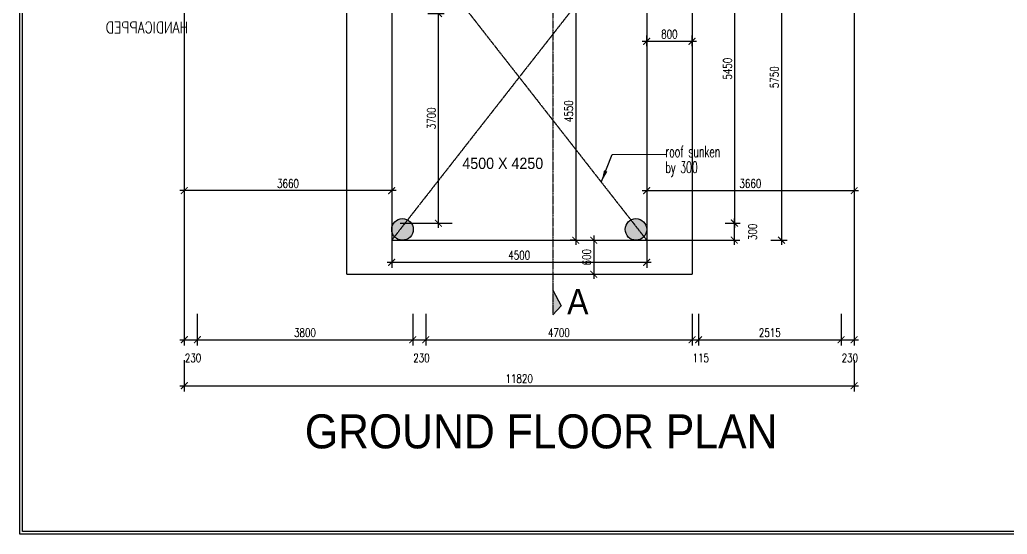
# Model space of a CAD drawing. Header units: millimetres. Extents: x 12977220 to 13113408, y -169657 to -55898.
# Drawn here: x 12977220 to 12994646, y -97083 to -88006 of the extents above; entities that cross this region are included whole.
import ezdxf

# ---------------------------------------------------------------- set-up
doc = ezdxf.new("R2010")
doc.units = ezdxf.units.MM
doc.header["$LTSCALE"] = 3
doc.header["$PDMODE"] = 66
for name, pattern in [('CENTER2', [1.125, 0.75, -0.125, 0.125, -0.125]), ('HIDDEN', [0.375, 0.25, -0.125]), ('HIDDEN2', [0.1875, 0.125, -0.0625])]:
    doc.linetypes.add(name, pattern=pattern)
for name, color, linetype in [('CENTER', 40, 'CENTER2'), ('COLUMN NEW', 112, 'Continuous'), ('DIM', 9, 'Continuous'), ('door', 151, 'Continuous'), ('hid', 6, 'HIDDEN2'), ('text', 33, 'Continuous'), ('WALL', 7, 'Continuous'), ('WIN', 5, 'Continuous')]:
    doc.layers.add(name, color=color, linetype=linetype)
doc.styles.add('m', font='MICROSS.TTF', dxfattribs={"width": 0.9, "height": 350})
doc.styles.add('RS3', font='romans.shx', dxfattribs={"width": 0.75, "height": 150})
doc.styles.add('rs4', font='romans.shx', dxfattribs={"width": 0.8, "height": 200})
doc.styles.get("Standard").update_dxf_attribs({"font": 'ARIALBD.TTF', "height": 4.5})
doc.dimstyles.new('ISO-25', dxfattribs={"dimtxt": 2.5, "dimasz": 2.5, "dimexe": 1.25, "dimexo": 0.625, "dimtad": 1, "dimtxsty": 'Standard', "dimcen": 2.5, "dimadec": 0, "dimazin": 0, "dimtfac": 1, "dimtmove": 0, "dimatfit": 3, "dimfxl": 1, "dimarcsym": 0})

# ---------------------------------------------------------------- blocks, each defined once
blk = doc.blocks.new('_ARCHTICK')
at = {"color": 0, "linetype": 'ByBlock', "const_width": 0.15}
blk.add_lwpolyline([(-0.5, -0.5), (0.5, 0.5)], dxfattribs=at)
blk = doc.blocks.new('*D47')
at = {"layer": 'Defpoints', "color": 0, "transparency": 16777216}
for p in [(12987034, -87345), (12987031, -91895), (12987031, -91895)]:
    blk.add_point(p, dxfattribs=at)
at = {"layer": 'DIM', "color": 8, "lineweight": -2, "transparency": 16777216}
for p, q in [((12987034, -87265), (12987031, -91975)), ((12987034, -87345), (12986934, -87345)), ((12987031, -91895), (12986931, -91895))]:
    blk.add_line(p, q, dxfattribs=at)
at = {"layer": 'DIM', "color": 8, "lineweight": -2, "transparency": 16777216, "xscale": 120, "yscale": 120, "zscale": 120}
for p, rotation in [((12987034, -87345), 89.9535024584559), ((12987031, -91895), 269.9535024584559)]:
    blk.add_blockref('_ARCHTICK', p, dxfattribs=dict(at, rotation=rotation))
at = {"layer": 'DIM', "color": 6, "transparency": 16777216, "insert": (12986908, -89620), "char_height": 150, "attachment_point": 5, "rotation": 89.9535, "style": 'RS3'}
blk.add_mtext('4550', dxfattribs=at)
blk = doc.blocks.new('*D48')
at = {"layer": 'Defpoints', "color": 0, "transparency": 16777216}
for p in [(12984420, -87895), (12984609, -87895), (12984420, -91595)]:
    blk.add_point(p, dxfattribs=at)
at = {"layer": 'DIM', "color": 8, "lineweight": -2, "transparency": 16777216}
for p, q in [((12984609, -91675), (12984609, -87815)), ((12984420, -87895), (12984709, -87895)), ((12984420, -91595), (12984709, -91595))]:
    blk.add_line(p, q, dxfattribs=at)
at = {"layer": 'DIM', "color": 8, "lineweight": -2, "transparency": 16777216, "xscale": 120, "yscale": 120, "zscale": 120}
for p, rotation in [((12984609, -87895), 90), ((12984609, -91595), 270)]:
    blk.add_blockref('_ARCHTICK', p, dxfattribs=dict(at, rotation=rotation))
at = {"layer": 'DIM', "color": 6, "transparency": 16777216, "insert": (12984484, -89745), "char_height": 150, "attachment_point": 5, "rotation": 90, "style": 'RS3'}
blk.add_mtext('3700', dxfattribs=at)
blk = doc.blocks.new('*D49')
at = {"layer": 'Defpoints', "color": 0, "transparency": 16777216}
for p in [(12988284, -88474), (12989084, -88386), (12989084, -88474)]:
    blk.add_point(p, dxfattribs=at)
at = {"layer": 'DIM', "color": 8, "lineweight": -2, "transparency": 16777216}
for p, q in [((12988284, -88474), (12988284, -88286)), ((12989084, -88474), (12989084, -88286)), ((12988204, -88386), (12989164, -88386))]:
    blk.add_line(p, q, dxfattribs=at)
at = {"layer": 'DIM', "color": 8, "lineweight": -2, "transparency": 16777216, "xscale": 120, "yscale": 120, "zscale": 120, "rotation": 180}
blk.add_blockref('_ARCHTICK', (12988284, -88386), dxfattribs=at)
at = {"layer": 'DIM', "color": 8, "lineweight": -2, "transparency": 16777216, "xscale": 120, "yscale": 120, "zscale": 120}
blk.add_blockref('_ARCHTICK', (12989084, -88386), dxfattribs=at)
at = {"layer": 'DIM', "color": 6, "transparency": 16777216, "insert": (12988684, -88261), "char_height": 150, "attachment_point": 5, "style": 'RS3'}
blk.add_mtext('800', dxfattribs=at)
blk = doc.blocks.new('*D120')
at = {"layer": 'Defpoints', "color": 0, "transparency": 16777216}
for p in [(12987250, -91895), (12987250, -92495), (12987349, -92495)]:
    blk.add_point(p, dxfattribs=at)
at = {"layer": 'DIM', "color": 8, "lineweight": -2, "transparency": 16777216}
for p, q in [((12987349, -91815), (12987349, -92575)), ((12987250, -91895), (12987449, -91895)), ((12987250, -92495), (12987449, -92495))]:
    blk.add_line(p, q, dxfattribs=at)
at = {"layer": 'DIM', "color": 8, "lineweight": -2, "transparency": 16777216, "xscale": 120, "yscale": 120, "zscale": 120}
for p, rotation in [((12987349, -91895), 90), ((12987349, -92495), 270)]:
    blk.add_blockref('_ARCHTICK', p, dxfattribs=dict(at, rotation=rotation))
at = {"layer": 'DIM', "color": 6, "transparency": 16777216, "insert": (12987224, -92195), "char_height": 150, "attachment_point": 5, "rotation": 90, "style": 'RS3'}
blk.add_mtext('600', dxfattribs=at)
blk = doc.blocks.new('*D121')
at = {"layer": 'Defpoints', "color": 0, "transparency": 16777216}
for p in [(12989683, -91595), (12989663, -91895), (12989829, -91895)]:
    blk.add_point(p, dxfattribs=at)
at = {"layer": 'DIM', "color": 8, "lineweight": -2, "transparency": 16777216}
for p, q in [((12989683, -91595), (12989929, -91595)), ((12989829, -91515), (12989829, -91975)), ((12989663, -91895), (12989929, -91895))]:
    blk.add_line(p, q, dxfattribs=at)
at = {"layer": 'DIM', "color": 8, "lineweight": -2, "transparency": 16777216, "xscale": 120, "yscale": 120, "zscale": 120}
for p, rotation in [((12989829, -91595), 90), ((12989829, -91895), 270)]:
    blk.add_blockref('_ARCHTICK', p, dxfattribs=dict(at, rotation=rotation))
at = {"layer": 'DIM', "color": 6, "transparency": 16777216, "insert": (12990153, -91748), "char_height": 150, "attachment_point": 5, "rotation": 90, "style": 'RS3'}
blk.add_mtext('300', dxfattribs=at)
blk = doc.blocks.new('*D123')
at = {"layer": 'Defpoints', "color": 0, "transparency": 16777216}
for p in [(12990048, -86145), (12989669, -91595), (12989835, -91595)]:
    blk.add_point(p, dxfattribs=at)
at = {"layer": 'DIM', "color": 8, "lineweight": -2, "transparency": 16777216}
for p, q in [((12989835, -86065), (12989835, -91675)), ((12990048, -86145), (12989735, -86145)), ((12989669, -91595), (12989935, -91595))]:
    blk.add_line(p, q, dxfattribs=at)
at = {"layer": 'DIM', "color": 8, "lineweight": -2, "transparency": 16777216, "xscale": 120, "yscale": 120, "zscale": 120}
for p, rotation in [((12989835, -86145), 90), ((12989835, -91595), 270)]:
    blk.add_blockref('_ARCHTICK', p, dxfattribs=dict(at, rotation=rotation))
at = {"layer": 'DIM', "color": 6, "transparency": 16777216, "insert": (12989710, -88870), "char_height": 150, "attachment_point": 5, "rotation": 90, "style": 'RS3'}
blk.add_mtext('5450', dxfattribs=at)
blk = doc.blocks.new('*D164')
at = {"layer": 'Defpoints', "color": 0, "transparency": 16777216}
for p in [(12980124, -94009), (12991944, -94009), (12991944, -94463)]:
    blk.add_point(p, dxfattribs=at)
at = {"layer": 'DIM', "color": 8, "lineweight": -2, "transparency": 16777216}
for p, q in [((12980124, -94009), (12980124, -94563)), ((12991944, -94009), (12991944, -94563)), ((12980044, -94463), (12992024, -94463))]:
    blk.add_line(p, q, dxfattribs=at)
at = {"layer": 'DIM', "color": 8, "lineweight": -2, "transparency": 16777216, "xscale": 120, "yscale": 120, "zscale": 120, "rotation": 180}
blk.add_blockref('_ARCHTICK', (12980124, -94463), dxfattribs=at)
at = {"layer": 'DIM', "color": 8, "lineweight": -2, "transparency": 16777216, "xscale": 120, "yscale": 120, "zscale": 120}
blk.add_blockref('_ARCHTICK', (12991944, -94463), dxfattribs=at)
at = {"layer": 'DIM', "color": 6, "transparency": 16777216, "insert": (12986034, -94338), "char_height": 150, "attachment_point": 5, "style": 'RS3'}
blk.add_mtext('11820', dxfattribs=at)
blk = doc.blocks.new('*D165')
at = {"layer": 'Defpoints', "color": 0, "transparency": 16777216}
for p in [(12988284, -91021), (12991944, -91021), (12991944, -91021)]:
    blk.add_point(p, dxfattribs=at)
at = {"layer": 'DIM', "color": 8, "lineweight": -2, "transparency": 16777216}
for p, q in [((12988204, -91021), (12992024, -91021)), ((12988284, -91021), (12988284, -91121)), ((12991944, -91021), (12991944, -91121))]:
    blk.add_line(p, q, dxfattribs=at)
at = {"layer": 'DIM', "color": 8, "lineweight": -2, "transparency": 16777216, "xscale": 120, "yscale": 120, "zscale": 120, "rotation": 180}
blk.add_blockref('_ARCHTICK', (12988284, -91021), dxfattribs=at)
at = {"layer": 'DIM', "color": 8, "lineweight": -2, "transparency": 16777216, "xscale": 120, "yscale": 120, "zscale": 120}
blk.add_blockref('_ARCHTICK', (12991944, -91021), dxfattribs=at)
at = {"layer": 'DIM', "color": 6, "transparency": 16777216, "insert": (12990114, -90896), "char_height": 150, "attachment_point": 5, "style": 'RS3'}
blk.add_mtext('3660', dxfattribs=at)
blk = doc.blocks.new('*D166')
at = {"layer": 'Defpoints', "color": 0, "transparency": 16777216}
for p in [(12980124, -93197), (12980354, -93197), (12980354, -93651)]:
    blk.add_point(p, dxfattribs=at)
at = {"layer": 'DIM', "color": 8, "lineweight": -2, "transparency": 16777216}
for p, q in [((12980124, -93197), (12980124, -93751)), ((12980354, -93197), (12980354, -93751)), ((12980044, -93651), (12980434, -93651))]:
    blk.add_line(p, q, dxfattribs=at)
at = {"layer": 'DIM', "color": 8, "lineweight": -2, "transparency": 16777216, "xscale": 120, "yscale": 120, "zscale": 120, "rotation": 180}
blk.add_blockref('_ARCHTICK', (12980124, -93651), dxfattribs=at)
at = {"layer": 'DIM', "color": 8, "lineweight": -2, "transparency": 16777216, "xscale": 120, "yscale": 120, "zscale": 120}
blk.add_blockref('_ARCHTICK', (12980354, -93651), dxfattribs=at)
at = {"layer": 'DIM', "color": 6, "transparency": 16777216, "insert": (12980279, -93972), "char_height": 150, "attachment_point": 5, "style": 'RS3'}
blk.add_mtext('230', dxfattribs=at)
blk = doc.blocks.new('*D167')
at = {"layer": 'Defpoints', "color": 0, "transparency": 16777216}
for p in [(12980354, -93197), (12984154, -93197), (12984154, -93651)]:
    blk.add_point(p, dxfattribs=at)
at = {"layer": 'DIM', "color": 8, "lineweight": -2, "transparency": 16777216}
for p, q in [((12980354, -93197), (12980354, -93751)), ((12984154, -93197), (12984154, -93751)), ((12980274, -93651), (12984234, -93651))]:
    blk.add_line(p, q, dxfattribs=at)
at = {"layer": 'DIM', "color": 8, "lineweight": -2, "transparency": 16777216, "xscale": 120, "yscale": 120, "zscale": 120, "rotation": 180}
blk.add_blockref('_ARCHTICK', (12980354, -93651), dxfattribs=at)
at = {"layer": 'DIM', "color": 8, "lineweight": -2, "transparency": 16777216, "xscale": 120, "yscale": 120, "zscale": 120}
blk.add_blockref('_ARCHTICK', (12984154, -93651), dxfattribs=at)
at = {"layer": 'DIM', "color": 6, "transparency": 16777216, "insert": (12982254, -93526), "char_height": 150, "attachment_point": 5, "style": 'RS3'}
blk.add_mtext('3800', dxfattribs=at)
blk = doc.blocks.new('*D168')
at = {"layer": 'Defpoints', "color": 0, "transparency": 16777216}
for p in [(12984154, -93197), (12984384, -93197), (12984384, -93651)]:
    blk.add_point(p, dxfattribs=at)
at = {"layer": 'DIM', "color": 8, "lineweight": -2, "transparency": 16777216}
for p, q in [((12984154, -93197), (12984154, -93751)), ((12984384, -93197), (12984384, -93751)), ((12984074, -93651), (12984464, -93651))]:
    blk.add_line(p, q, dxfattribs=at)
at = {"layer": 'DIM', "color": 8, "lineweight": -2, "transparency": 16777216, "xscale": 120, "yscale": 120, "zscale": 120, "rotation": 180}
blk.add_blockref('_ARCHTICK', (12984154, -93651), dxfattribs=at)
at = {"layer": 'DIM', "color": 8, "lineweight": -2, "transparency": 16777216, "xscale": 120, "yscale": 120, "zscale": 120}
blk.add_blockref('_ARCHTICK', (12984384, -93651), dxfattribs=at)
at = {"layer": 'DIM', "color": 6, "transparency": 16777216, "insert": (12984309, -93972), "char_height": 150, "attachment_point": 5, "style": 'RS3'}
blk.add_mtext('230', dxfattribs=at)
blk = doc.blocks.new('*D169')
at = {"layer": 'Defpoints', "color": 0, "transparency": 16777216}
for p in [(12984384, -93197), (12989084, -93197), (12989084, -93651)]:
    blk.add_point(p, dxfattribs=at)
at = {"layer": 'DIM', "color": 8, "lineweight": -2, "transparency": 16777216}
for p, q in [((12984384, -93197), (12984384, -93751)), ((12989084, -93197), (12989084, -93751)), ((12984304, -93651), (12989164, -93651))]:
    blk.add_line(p, q, dxfattribs=at)
at = {"layer": 'DIM', "color": 8, "lineweight": -2, "transparency": 16777216, "xscale": 120, "yscale": 120, "zscale": 120, "rotation": 180}
blk.add_blockref('_ARCHTICK', (12984384, -93651), dxfattribs=at)
at = {"layer": 'DIM', "color": 8, "lineweight": -2, "transparency": 16777216, "xscale": 120, "yscale": 120, "zscale": 120}
blk.add_blockref('_ARCHTICK', (12989084, -93651), dxfattribs=at)
at = {"layer": 'DIM', "color": 6, "transparency": 16777216, "insert": (12986734, -93526), "char_height": 150, "attachment_point": 5, "style": 'RS3'}
blk.add_mtext('4700', dxfattribs=at)
blk = doc.blocks.new('*D170')
at = {"layer": 'Defpoints', "color": 0, "transparency": 16777216}
for p in [(12989084, -93197), (12989199, -93197), (12989199, -93651)]:
    blk.add_point(p, dxfattribs=at)
at = {"layer": 'DIM', "color": 8, "lineweight": -2, "transparency": 16777216}
for p, q in [((12989084, -93197), (12989084, -93751)), ((12989199, -93197), (12989199, -93751)), ((12989004, -93651), (12989279, -93651))]:
    blk.add_line(p, q, dxfattribs=at)
at = {"layer": 'DIM', "color": 8, "lineweight": -2, "transparency": 16777216, "xscale": 120, "yscale": 120, "zscale": 120, "rotation": 180}
blk.add_blockref('_ARCHTICK', (12989084, -93651), dxfattribs=at)
at = {"layer": 'DIM', "color": 8, "lineweight": -2, "transparency": 16777216, "xscale": 120, "yscale": 120, "zscale": 120}
blk.add_blockref('_ARCHTICK', (12989199, -93651), dxfattribs=at)
at = {"layer": 'DIM', "color": 6, "transparency": 16777216, "insert": (12989239, -93972), "char_height": 150, "attachment_point": 5, "style": 'RS3'}
blk.add_mtext('115', dxfattribs=at)
blk = doc.blocks.new('*D171')
at = {"layer": 'Defpoints', "color": 0, "transparency": 16777216}
for p in [(12989199, -93197), (12991714, -93197), (12991714, -93651)]:
    blk.add_point(p, dxfattribs=at)
at = {"layer": 'DIM', "color": 8, "lineweight": -2, "transparency": 16777216}
for p, q in [((12989199, -93197), (12989199, -93751)), ((12991714, -93197), (12991714, -93751)), ((12989119, -93651), (12991794, -93651))]:
    blk.add_line(p, q, dxfattribs=at)
at = {"layer": 'DIM', "color": 8, "lineweight": -2, "transparency": 16777216, "xscale": 120, "yscale": 120, "zscale": 120, "rotation": 180}
blk.add_blockref('_ARCHTICK', (12989199, -93651), dxfattribs=at)
at = {"layer": 'DIM', "color": 8, "lineweight": -2, "transparency": 16777216, "xscale": 120, "yscale": 120, "zscale": 120}
blk.add_blockref('_ARCHTICK', (12991714, -93651), dxfattribs=at)
at = {"layer": 'DIM', "color": 6, "transparency": 16777216, "insert": (12990456, -93526), "char_height": 150, "attachment_point": 5, "style": 'RS3'}
blk.add_mtext('2515', dxfattribs=at)
blk = doc.blocks.new('*D172')
at = {"layer": 'Defpoints', "color": 0, "transparency": 16777216}
for p in [(12991714, -93197), (12991944, -93197), (12991944, -93651)]:
    blk.add_point(p, dxfattribs=at)
at = {"layer": 'DIM', "color": 8, "lineweight": -2, "transparency": 16777216}
for p, q in [((12991714, -93197), (12991714, -93751)), ((12991944, -93197), (12991944, -93751)), ((12991634, -93651), (12992024, -93651))]:
    blk.add_line(p, q, dxfattribs=at)
at = {"layer": 'DIM', "color": 8, "lineweight": -2, "transparency": 16777216, "xscale": 120, "yscale": 120, "zscale": 120, "rotation": 180}
blk.add_blockref('_ARCHTICK', (12991714, -93651), dxfattribs=at)
at = {"layer": 'DIM', "color": 8, "lineweight": -2, "transparency": 16777216, "xscale": 120, "yscale": 120, "zscale": 120}
blk.add_blockref('_ARCHTICK', (12991944, -93651), dxfattribs=at)
at = {"layer": 'DIM', "color": 6, "transparency": 16777216, "insert": (12991869, -93972), "char_height": 150, "attachment_point": 5, "style": 'RS3'}
blk.add_mtext('230', dxfattribs=at)
blk = doc.blocks.new('*D173')
at = {"layer": 'Defpoints', "color": 0, "transparency": 16777216}
for p in [(12980124, -91021), (12980124, -91021), (12983784, -91021)]:
    blk.add_point(p, dxfattribs=at)
at = {"layer": 'DIM', "color": 8, "lineweight": -2, "transparency": 16777216}
for p, q in [((12983864, -91021), (12980044, -91021)), ((12980124, -91021), (12980124, -91121)), ((12983784, -91021), (12983784, -91121))]:
    blk.add_line(p, q, dxfattribs=at)
at = {"layer": 'DIM', "color": 8, "lineweight": -2, "transparency": 16777216, "xscale": 120, "yscale": 120, "zscale": 120, "rotation": 180}
blk.add_blockref('_ARCHTICK', (12980124, -91021), dxfattribs=at)
at = {"layer": 'DIM', "color": 8, "lineweight": -2, "transparency": 16777216, "xscale": 120, "yscale": 120, "zscale": 120}
blk.add_blockref('_ARCHTICK', (12983784, -91021), dxfattribs=at)
at = {"layer": 'DIM', "color": 6, "transparency": 16777216, "insert": (12981954, -90896), "char_height": 150, "attachment_point": 5, "style": 'RS3'}
blk.add_mtext('3660', dxfattribs=at)
blk = doc.blocks.new('*D174')
at = {"layer": 'Defpoints', "color": 0, "transparency": 16777216}
for p in [(12990875, -86145), (12990474, -91895), (12990662, -91895)]:
    blk.add_point(p, dxfattribs=at)
at = {"layer": 'DIM', "color": 8, "lineweight": -2, "transparency": 16777216}
for p, q in [((12990662, -86065), (12990662, -91975)), ((12990875, -86145), (12990562, -86145)), ((12990474, -91895), (12990762, -91895))]:
    blk.add_line(p, q, dxfattribs=at)
at = {"layer": 'DIM', "color": 8, "lineweight": -2, "transparency": 16777216, "xscale": 120, "yscale": 120, "zscale": 120}
for p, rotation in [((12990662, -86145), 90), ((12990662, -91895), 270)]:
    blk.add_blockref('_ARCHTICK', p, dxfattribs=dict(at, rotation=rotation))
at = {"layer": 'DIM', "color": 6, "transparency": 16777216, "insert": (12990537, -89020), "char_height": 150, "attachment_point": 5, "rotation": 90, "style": 'RS3'}
blk.add_mtext('5750', dxfattribs=at)
blk = doc.blocks.new('*D220')
at = {"layer": 'Defpoints', "color": 0, "transparency": 16777216}
for p in [(12983784, -91895), (12988284, -91895), (12988284, -92285)]:
    blk.add_point(p, dxfattribs=at)
at = {"layer": 'DIM', "color": 8, "lineweight": -2, "transparency": 16777216}
for p, q in [((12983784, -91895), (12983784, -92385)), ((12988284, -91895), (12988284, -92385)), ((12983704, -92285), (12988364, -92285))]:
    blk.add_line(p, q, dxfattribs=at)
at = {"layer": 'DIM', "color": 8, "lineweight": -2, "transparency": 16777216, "xscale": 120, "yscale": 120, "zscale": 120, "rotation": 180}
blk.add_blockref('_ARCHTICK', (12983784, -92285), dxfattribs=at)
at = {"layer": 'DIM', "color": 8, "lineweight": -2, "transparency": 16777216, "xscale": 120, "yscale": 120, "zscale": 120}
blk.add_blockref('_ARCHTICK', (12988284, -92285), dxfattribs=at)
at = {"layer": 'DIM', "color": 6, "transparency": 16777216, "insert": (12986034, -92160), "char_height": 150, "attachment_point": 5, "style": 'RS3'}
blk.add_mtext('4500', dxfattribs=at)
blk = doc.blocks.new('CC1NEW')
at = {"layer": 'COLUMN NEW', "ltscale": 0.15}
blk.add_hatch(color=6, dxfattribs=at).paths.add_polyline_path([(-190, 0, 1), (190, 0, 1)])
at = {"layer": 'COLUMN NEW', "color": 6, "ltscale": 0.15}
blk.add_circle((0, 0), 190, dxfattribs=at)

msp = doc.modelspace()

# ---------------------------------------------------------------- hatches: boundary and pattern name
at = {"layer": 'WIN'}
msp.add_hatch(color=256, dxfattribs=at).paths.add_polyline_path([(12986628, -92775.4), (12986776.7, -93053.4), (12986628, -93212.3)])

# ---------------------------------------------------------------- linework, layer by layer
at = {"layer": 'CENTER', "color": 2}
msp.add_line((12986628, -83466.3), (12986628, -93212.3), dxfattribs=at)
at = {"layer": 'door', "color": 8, "linetype": 'HIDDEN', "ltscale": 10}
for p, q in [((12980123.8, -86145.3), (12980123.8, -93197.2)), ((12991943.8, -86145.3), (12991943.8, -93240)), ((12983933.8, -91595.3), (12984851, -91595.3)), ((12988133.8, -91895.3), (12989743.4, -91895.3))]:
    msp.add_line(p, q, dxfattribs=at)
at = {"layer": 'hid', "color": 5}
for p, q in [((12982983.8, -86141.1), (12982983.8, -92495.3)), ((12983783.8, -86145.3), (12983783.8, -91895.3)), ((12989083.8, -86145.3), (12989083.8, -92495.3)), ((12988283.8, -87345.3), (12988283.8, -91895.3)), ((12983783.8, -91895.3), (12988283.8, -91895.3)), ((12982983.8, -92495.3), (12989083.8, -92495.3))]:
    msp.add_line(p, q, dxfattribs=at)
at = {"layer": 'WALL', "color": 8, "linetype": 'CENTER2'}
for p, q in [((12988283.8, -86145.3), (12983783.8, -91895.3)), ((12983783.8, -86145.3), (12988283.8, -91895.3))]:
    msp.add_line(p, q, dxfattribs=at)
at = {"layer": 'WALL', "color": 2}
msp.add_lwpolyline([(13035342, -56073.5), (13035342, -97082.6), (12977220.4, -97082.6), (12977220.4, -56073.5)], close=True, dxfattribs=at)
msp.add_lwpolyline([(13009356.7, -97033.1), (12977269.8, -97033.1), (12977269.8, -56123), (13035292.5, -56123), (13035292.5, -97033.1), (13009356.7, -97033.1)], dxfattribs=at)
at = {"layer": 'WALL'}
msp.add_lwpolyline([(12986628, -92775.4), (12986776.7, -93053.4), (12986628, -93212.3)], dxfattribs=at)

# ---------------------------------------------------------------- block references
at = {"layer": 'COLUMN NEW'}
for p in [(12983973.8, -91705.3), (12988093.8, -91705.3)]:
    msp.add_blockref('CC1NEW', p, dxfattribs=at)

# ---------------------------------------------------------------- texts
at = {"layer": 'text', "style": 'rs4', "text_generation_flag": 4, "width": 0.8}
msp.add_text('HANDICAPPED', height=200, rotation=180, dxfattribs=at).set_placement((12980191.7, -88241.4))
at = {"layer": 'text'}
for s, height, style, width, p in [('roof sunken  ', 200, 'rs4', 0.6, (12988614, -90431.2)), ('4500 X 4250', 200, 'm', 0.9, (12985031, -90639.1)), ('by 300', 200, 'rs4', 0.6, (12988614, -90709.3)), ('A', 450, 'm', 0.9, (12986879.3, -93204.7)), (' GROUND FLOOR PLAN', 600, 'm', 0.9, (12982041.1, -95567.6))]:
    msp.add_text(s, height=height, dxfattribs=dict(at, style=style, width=width)).set_placement(p)

# ---------------------------------------------------------------- dimensions: what is measured, and where the dimension line sits
at = {"layer": 'DIM', "color": 8}
for base, p1, p2, angle, override, picture, middle in [((12989834.8, -91595.3), (12990047.9, -86145.3), (12989668.6, -91595.3), 90, {"dimscale": 80, "dimasz": 1.5, "dimexo": 0, "dimdec": 0, "dimtxsty": 'RS3', "dimblk1": 'ARCHTICK', "dimblk2": 'ARCHTICK', "dimsah": 1, "dimdle": 1, "dimclrd": 8, "dimclre": 8, "dimclrt": 6, "dimtdec": 0, "dimtmove": 2}, '*D123', (12989709.8, -88870.3)), ((12990661.5, -91895.3), (12990874.6, -86145.3), (12990474.4, -91895.3), 90, {"dimscale": 80, "dimasz": 1.5, "dimexo": 0, "dimdec": 0, "dimtxsty": 'RS3', "dimblk1": 'ARCHTICK', "dimblk2": 'ARCHTICK', "dimsah": 1, "dimdle": 1, "dimclrd": 8, "dimclre": 8, "dimclrt": 6, "dimtdec": 0, "dimtmove": 2}, '*D174', (12990536.5, -89020.3)), ((12980123.8, -91021), (12983783.8, -91021), (12980123.8, -91021), 180, {"dimscale": 80, "dimasz": 1.5, "dimexo": 0, "dimdec": 0, "dimtxsty": 'RS3', "dimblk1": 'ARCHTICK', "dimblk2": 'ARCHTICK', "dimsah": 1, "dimdle": 1, "dimclrd": 8, "dimclre": 8, "dimclrt": 6, "dimtdec": 0, "dimtmove": 1}, '*D173', (12981953.8, -90896))]:
    dim = msp.add_linear_dim(base=base, p1=p1, p2=p2, angle=angle, dimstyle='ISO-25', override=override, dxfattribs=at)
    dim.commit()
    dim.dimension.update_dxf_attribs({"geometry": picture, "text_midpoint": middle})
for p1, p2, distance, picture, middle in [((12987034.4, -87345.3), (12987030.7, -91895.3), 0, '*D47', (12986907.6, -89620.2)), ((12984419.7, -91595.4), (12984419.7, -87895.3), -189.5, '*D48', (12984484.2, -89745.3)), ((12988283.8, -88473.6), (12989083.8, -88473.6), 87.2, '*D49', (12988683.8, -88261.4)), ((12987249.8, -91895.3), (12987249.8, -92495.3), 98.8, '*D120', (12987223.6, -92195.3)), ((12983783.8, -91895.3), (12988283.8, -91895.3), -389.9, '*D220', (12986033.8, -92160.2))]:
    dim = msp.add_aligned_dim(p1=p1, p2=p2, distance=distance, dimstyle='ISO-25', override={"dimscale": 80, "dimasz": 1.5, "dimexo": 0, "dimdec": 0, "dimtxsty": 'RS3', "dimblk1": 'ARCHTICK', "dimblk2": 'ARCHTICK', "dimsah": 1, "dimdle": 1, "dimclrd": 8, "dimclre": 8, "dimclrt": 6, "dimtdec": 0, "dimtmove": 2}, dxfattribs=at)
    dim.commit()
    dim.dimension.update_dxf_attribs({"geometry": picture, "text_midpoint": middle})
for base, p1, p2, picture, middle in [((12991943.8, -91021), (12988283.8, -91021), (12991943.8, -91021), '*D165', (12990113.8, -90896)), ((12984153.7, -93650.7), (12980353.8, -93197.2), (12984153.7, -93197.2), '*D167', (12982253.7, -93525.7)), ((12989083.8, -93650.7), (12984383.7, -93197.2), (12989083.8, -93197.2), '*D169', (12986733.7, -93525.7)), ((12991713.8, -93650.7), (12989198.8, -93197.2), (12991713.8, -93197.2), '*D171', (12990456.3, -93525.7)), ((12991943.8, -94462.7), (12980123.8, -94009.2), (12991943.8, -94009.2), '*D164', (12986033.8, -94337.7))]:
    dim = msp.add_linear_dim(base=base, p1=p1, p2=p2, dimstyle='ISO-25', override={"dimscale": 80, "dimasz": 1.5, "dimexo": 0, "dimdec": 0, "dimtxsty": 'RS3', "dimblk1": 'ARCHTICK', "dimblk2": 'ARCHTICK', "dimsah": 1, "dimdle": 1, "dimclrd": 8, "dimclre": 8, "dimclrt": 6, "dimtdec": 0, "dimtmove": 1}, dxfattribs=at)
    dim.commit()
    dim.dimension.update_dxf_attribs({"geometry": picture, "text_midpoint": middle})
dim = msp.add_linear_dim(base=(12989828.8, -91895.3), p1=(12989683.5, -91595.3), p2=(12989662.6, -91895.3), angle=90, dimstyle='ISO-25', override={"dimscale": 80, "dimasz": 1.5, "dimexo": 0, "dimdec": 0, "dimtxsty": 'RS3', "dimblk1": 'ARCHTICK', "dimblk2": 'ARCHTICK', "dimsah": 1, "dimdle": 1, "dimclrd": 8, "dimclre": 8, "dimclrt": 6, "dimtdec": 0, "dimtmove": 2}, dxfattribs=at)
dim.commit()
dim.dimension.update_dxf_attribs({"geometry": '*D121', "text_midpoint": (12990153.2, -91748.2), "dimtype": 160})
for base, p1, p2, picture, middle in [((12980353.8, -93650.7), (12980123.8, -93197.2), (12980353.8, -93197.2), '*D166', (12980279.3, -93972.2)), ((12984383.7, -93650.7), (12984153.7, -93197.2), (12984383.7, -93197.2), '*D168', (12984309.3, -93972.2)), ((12989198.8, -93650.7), (12989083.8, -93197.2), (12989198.8, -93197.2), '*D170', (12989239.3, -93972.2)), ((12991943.8, -93650.7), (12991713.8, -93197.2), (12991943.8, -93197.2), '*D172', (12991869.3, -93972.2))]:
    dim = msp.add_linear_dim(base=base, p1=p1, p2=p2, dimstyle='ISO-25', override={"dimscale": 80, "dimasz": 1.5, "dimexo": 0, "dimdec": 0, "dimtxsty": 'RS3', "dimblk1": 'ARCHTICK', "dimblk2": 'ARCHTICK', "dimsah": 1, "dimdle": 1, "dimclrd": 8, "dimclre": 8, "dimclrt": 6, "dimtdec": 0, "dimtmove": 2}, dxfattribs=at)
    dim.commit()
    dim.dimension.update_dxf_attribs({"geometry": picture, "text_midpoint": middle, "dimtype": 160})

# ---------------------------------------------------------------- leaders
at = {"layer": 'WALL', "color": 2, "ltscale": 0.15}
msp.add_leader([(12987487.9, -90859.9), (12987675.1, -90380.7), (12988636.1, -90377.7)], dimstyle='ISO-25', override={"dimscale": 80, "dimgap": 0.625, "dimtad": 0, "dimdec": 0, "dimclrd": 8, "dimclre": 8, "dimclrt": 4, "dimtdec": 0}, dxfattribs=at)

doc.saveas('drawing.dxf')
